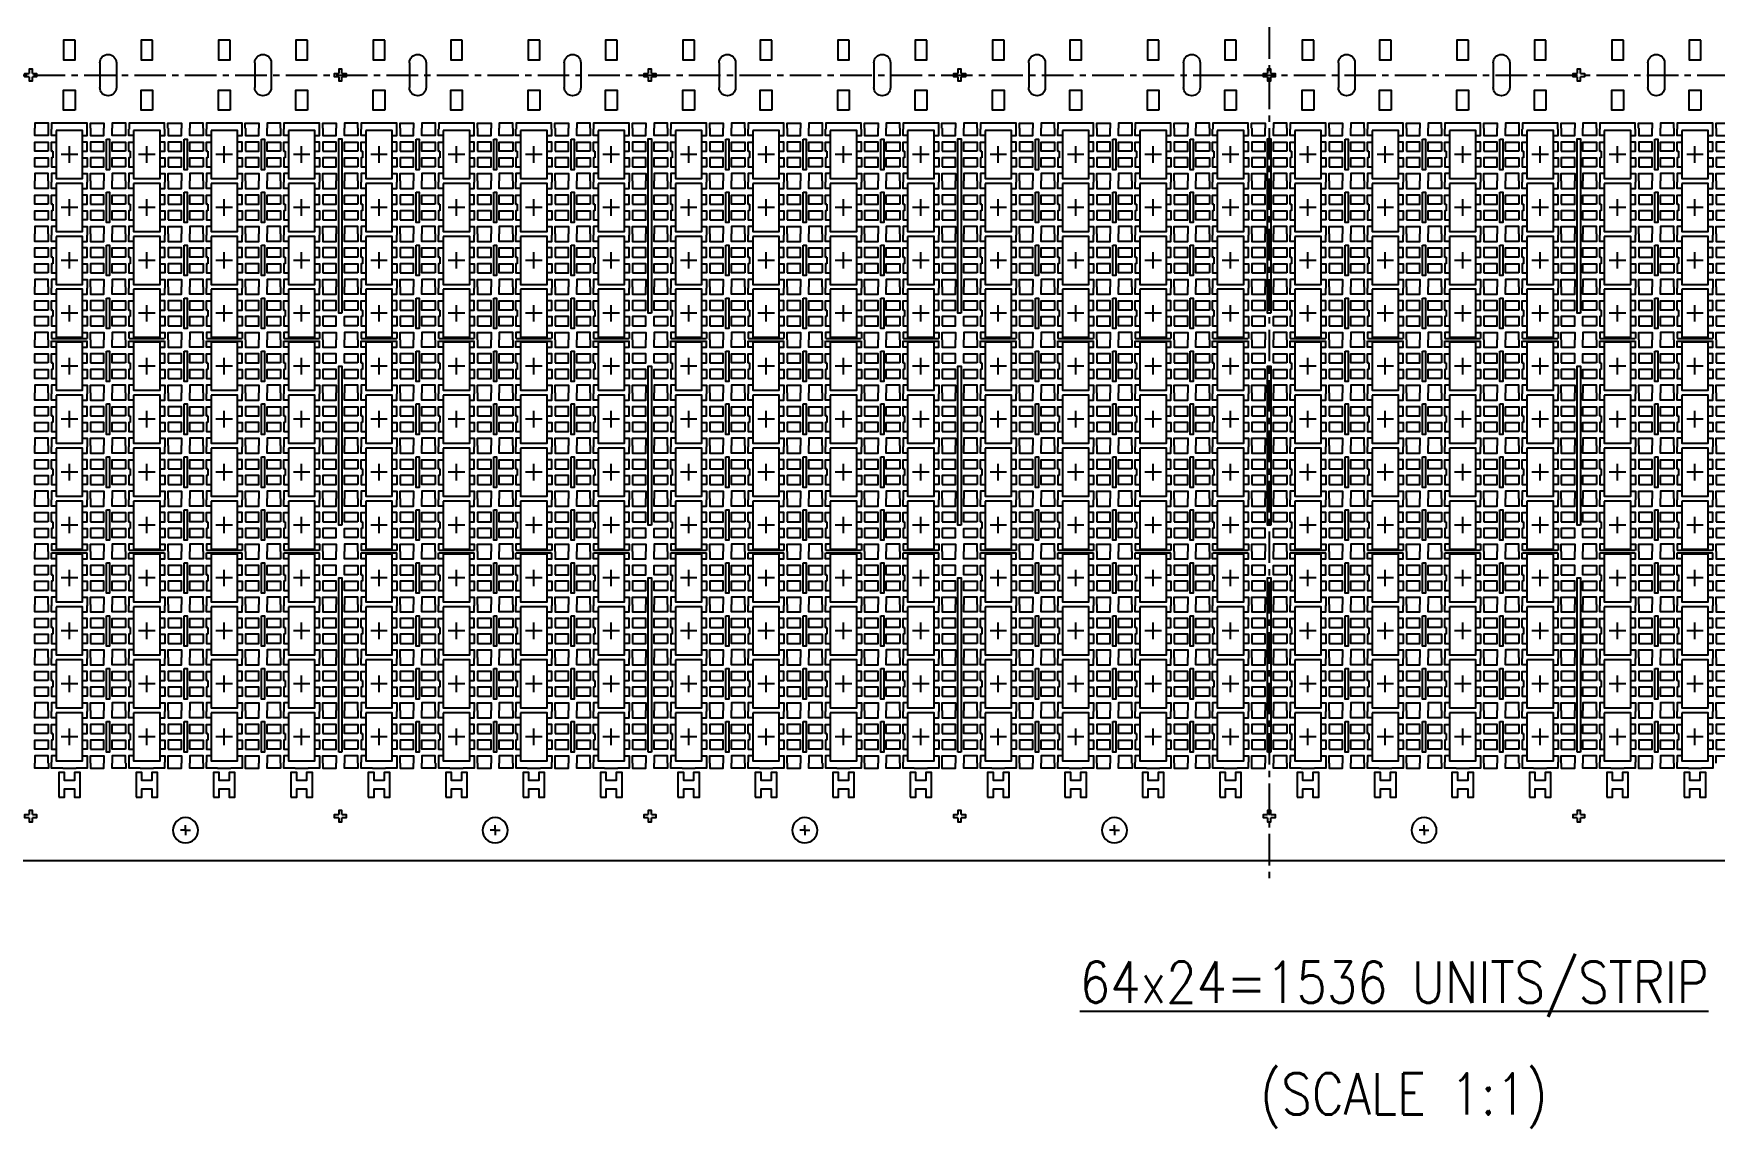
# Model space of a CAD drawing. Extents: x -578 to -250, y -99 to 32.
# Drawn here: x -486.9 to -385.3, y -99.3 to -33.1 of the extents above; entities that cross this region are included whole.
import ezdxf

# ---------------------------------------------------------------- set-up
doc = ezdxf.new("R2010")
doc.units = 0
doc.header["$LTSCALE"] = 5.080001
doc.header["$MEASUREMENT"] = 0
for name, pattern in [('CENTER', [0.6, 0.375, -0.075, 0.075, -0.075]), ('CENTER2', [1.125, 0.75, -0.125, 0.125, -0.125]), ('HIDDEN', [0.375, 0.25, -0.125])]:
    doc.linetypes.add(name, pattern=pattern)
doc.layers.get('0').update_dxf_attribs({"color": 20, "linetype": 'CONTINUOUS'})
for name, color, linetype in [('SH-01_CENTER', 2, 'CENTER2'), ('SH-01_NOTES', 3, 'CONTINUOUS'), ('SH-01_OBJECT', 7, 'CONTINUOUS'), ('SH-01_PKG', 5, 'HIDDEN')]:
    doc.layers.add(name, color=color, linetype=linetype)
doc.styles.get("Standard").update_dxf_attribs({"font": 'simplex.shx', "width": 0.82})

# ---------------------------------------------------------------- blocks, each defined once
blk = doc.blocks.new('*U8')
at = {"layer": 'SH-01_CENTER', "linetype": 'Continuous'}
for p, q in [((0, -0.5), (0, 0.5)), ((-0.5, 0), (0.5, 0))]:
    blk.add_line(p, q, dxfattribs=at)
at = {"layer": 'SH-01_OBJECT', "linetype": 'Continuous'}
for p, q in [((1.08, 0.2), (1, 0.2)), ((1, 0.2), (1, -0.2))]:
    blk.add_line(p, q, dxfattribs=at)
at = {"layer": 'SH-01_OBJECT'}
for points in [[(-1.28, 1.6), (-1.28, 1.15), (-2.09, 1.15), (-2.09, 1.6)], [(-0.8, 1.15), (-1.08, 1.15), (-1.08, 1.53)], [(0.8, 1.15), (1.08, 1.15), (1.08, 1.53)], [(1.28, 1.6), (1.28, 1.15), (2.09, 1.15), (2.09, 1.6)], [(-0.8, 0.2), (-1.08, 0.2), (-1.08, 0.75), (-0.8, 0.75)], [(1, 0.2), (1.08, 0.2), (1.08, 0.75), (0.8, 0.75)], [(-0.8, -0.2), (-1.08, -0.2), (-1.08, -0.75), (-0.8, -0.75)], [(1, -0.2), (1.08, -0.2), (1.08, -0.75), (0.8, -0.75)], [(-1.28, -1.6), (-1.28, -1.15), (-2.09, -1.15), (-2.09, -1.6)], [(-0.8, -1.15), (-1.08, -1.15), (-1.08, -1.53)], [(0.8, -1.15), (1.08, -1.15), (1.08, -1.53)], [(1.28, -1.6), (1.28, -1.15), (2.09, -1.15), (2.09, -1.6)]]:
    blk.add_lwpolyline(points, dxfattribs=at)
at = {"layer": 'SH-01_OBJECT', "linetype": 'Continuous'}
for points in [[(-1.28, 0.2), (-2.09, 0.2), (-2.09, 0.75), (-1.28, 0.75)], [(1.28, 0.2), (2.09, 0.2), (2.09, 0.75), (1.28, 0.75)], [(-1.28, -0.75), (-2.09, -0.75), (-2.09, -0.2), (-1.28, -0.2)], [(1.28, -0.75), (2.09, -0.75), (2.09, -0.2), (1.28, -0.2)]]:
    blk.add_lwpolyline(points, close=True, dxfattribs=at)
at = {"layer": 'SH-01_PKG'}
blk.add_lwpolyline([(0.8, 1.45), (0.8, -1.45), (-0.8, -1.45), (-0.8, 1.45), (0.8, 1.45)], dxfattribs=at)
at = {"layer": 'SH-01_PKG', "linetype": 'ByBlock'}
blk.add_lwpolyline([(0.8, 1.45), (0.8, -1.45), (-0.8, -1.45), (-0.8, 1.45), (0.8, 1.45)], dxfattribs=at)
blk = doc.blocks.new('*U9')
at = {"layer": 'SH-01_OBJECT', "color": 0, "linetype": 'ByBlock', "lineweight": -2, "transparency": 16777216}
for p in [(121.68, 35.2), (126.36, 35.2), (131.04, 35.2), (135.72, 35.2), (140.4, 35.2), (145.08, 35.2), (149.76, 35.2), (154.44, 35.2), (159.12, 35.2), (163.8, 35.2), (168.48, 35.2), (173.16, 35.2), (177.84, 35.2), (182.52, 35.2), (187.2, 35.2), (191.88, 35.2), (196.56, 35.2), (201.24, 35.2), (205.92, 35.2), (210.6, 35.2), (215.28, 35.2), (219.96, 35.2), (121.68, 32), (126.36, 32), (131.04, 32), (135.72, 32), (140.4, 32), (145.08, 32), (149.76, 32), (154.44, 32), (159.12, 32), (163.8, 32), (168.48, 32), (173.16, 32), (177.84, 32), (182.52, 32), (187.2, 32), (191.88, 32), (196.56, 32), (201.24, 32), (205.92, 32), (210.6, 32), (215.28, 32), (219.96, 32), (121.68, 28.8), (126.36, 28.8), (131.04, 28.8), (135.72, 28.8), (140.4, 28.8), (145.08, 28.8), (149.76, 28.8), (154.44, 28.8), (159.12, 28.8), (163.8, 28.8), (168.48, 28.8), (173.16, 28.8), (177.84, 28.8), (182.52, 28.8), (187.2, 28.8), (191.88, 28.8), (196.56, 28.8), (201.24, 28.8), (205.92, 28.8), (210.6, 28.8), (215.28, 28.8), (219.96, 28.8), (121.68, 25.6), (126.36, 25.6), (131.04, 25.6), (135.72, 25.6), (140.4, 25.6), (145.08, 25.6), (149.76, 25.6), (154.44, 25.6), (159.12, 25.6), (163.8, 25.6), (168.48, 25.6), (173.16, 25.6), (177.84, 25.6), (182.52, 25.6), (187.2, 25.6), (191.88, 25.6), (196.56, 25.6), (201.24, 25.6), (205.92, 25.6), (210.6, 25.6), (215.28, 25.6), (219.96, 25.6), (121.68, 22.4), (126.36, 22.4), (131.04, 22.4), (135.72, 22.4), (140.4, 22.4), (145.08, 22.4), (149.76, 22.4), (154.44, 22.4), (159.12, 22.4), (163.8, 22.4), (168.48, 22.4), (173.16, 22.4), (177.84, 22.4), (182.52, 22.4), (187.2, 22.4), (191.88, 22.4), (196.56, 22.4), (201.24, 22.4), (205.92, 22.4), (210.6, 22.4), (215.28, 22.4), (219.96, 22.4), (121.68, 19.2), (126.36, 19.2), (131.04, 19.2), (135.72, 19.2), (140.4, 19.2), (145.08, 19.2), (149.76, 19.2), (154.44, 19.2), (159.12, 19.2), (163.8, 19.2), (168.48, 19.2), (173.16, 19.2), (177.84, 19.2), (182.52, 19.2), (187.2, 19.2), (191.88, 19.2), (196.56, 19.2), (201.24, 19.2), (205.92, 19.2), (210.6, 19.2), (215.28, 19.2), (219.96, 19.2), (121.68, 16), (126.36, 16), (131.04, 16), (135.72, 16), (140.4, 16), (145.08, 16), (149.76, 16), (154.44, 16), (159.12, 16), (163.8, 16), (168.48, 16), (173.16, 16), (177.84, 16), (182.52, 16), (187.2, 16), (191.88, 16), (196.56, 16), (201.24, 16), (205.92, 16), (210.6, 16), (215.28, 16), (219.96, 16), (121.68, 12.8), (126.36, 12.8), (131.04, 12.8), (135.72, 12.8), (140.4, 12.8), (145.08, 12.8), (149.76, 12.8), (154.44, 12.8), (159.12, 12.8), (163.8, 12.8), (168.48, 12.8), (173.16, 12.8), (177.84, 12.8), (182.52, 12.8), (187.2, 12.8), (191.88, 12.8), (196.56, 12.8), (201.24, 12.8), (205.92, 12.8), (210.6, 12.8), (215.28, 12.8), (219.96, 12.8), (121.68, 9.6), (126.36, 9.6), (131.04, 9.6), (135.72, 9.6), (140.4, 9.6), (145.08, 9.6), (149.76, 9.6), (154.44, 9.6), (159.12, 9.6), (163.8, 9.6), (168.48, 9.6), (173.16, 9.6), (177.84, 9.6), (182.52, 9.6), (187.2, 9.6), (191.88, 9.6), (196.56, 9.6), (201.24, 9.6), (205.92, 9.6), (210.6, 9.6), (215.28, 9.6), (219.96, 9.6), (121.68, 6.4), (126.36, 6.4), (131.04, 6.4), (135.72, 6.4), (140.4, 6.4), (145.08, 6.4), (149.76, 6.4), (154.44, 6.4), (159.12, 6.4), (163.8, 6.4), (168.48, 6.4), (173.16, 6.4), (177.84, 6.4), (182.52, 6.4), (187.2, 6.4), (191.88, 6.4), (196.56, 6.4), (201.24, 6.4), (205.92, 6.4), (210.6, 6.4), (215.28, 6.4), (219.96, 6.4), (121.68, 3.2), (126.36, 3.2), (131.04, 3.2), (135.72, 3.2), (140.4, 3.2), (145.08, 3.2), (149.76, 3.2), (154.44, 3.2), (159.12, 3.2), (163.8, 3.2), (168.48, 3.2), (173.16, 3.2), (177.84, 3.2), (182.52, 3.2), (187.2, 3.2), (191.88, 3.2), (196.56, 3.2), (201.24, 3.2), (205.92, 3.2), (210.6, 3.2), (215.28, 3.2), (219.96, 3.2), (121.68, 0), (126.36, 0), (131.04, 0), (135.72, 0), (140.4, 0), (145.08, 0), (149.76, 0), (154.44, 0), (159.12, 0), (163.8, 0), (168.48, 0), (173.16, 0), (177.84, 0), (182.52, 0), (187.2, 0), (191.88, 0), (196.56, 0), (201.24, 0), (205.92, 0), (210.6, 0), (215.28, 0), (219.96, 0)]:
    blk.add_blockref('*U8', p, dxfattribs=at)
blk = doc.blocks.new('*U10')
at = {"layer": 'SH-01_OBJECT', "linetype": 'Continuous'}
for points in [[(-0.1, 44.7), (-0.35, 44.7), (-0.35, 44.9), (-0.1, 44.9)], [(0.1, 44.9), (0.1, 45.15), (-0.1, 45.15), (-0.1, 44.9)], [(0.1, 44.9), (0.35, 44.9), (0.35, 44.7), (0.1, 44.7)], [(-0.1, 44.7), (-0.1, 44.45), (0.1, 44.45), (0.1, 44.7)], [(-0.1, 0.1), (-0.35, 0.1), (-0.35, -0.1), (-0.1, -0.1)], [(-0.1, 0.1), (-0.1, 0.35), (0.1, 0.35), (0.1, 0.1)], [(0.1, -0.1), (0.35, -0.1), (0.35, 0.1), (0.1, 0.1)], [(0.1, -0.1), (0.1, -0.35), (-0.1, -0.35), (-0.1, -0.1)], [(-0.1, -44.7), (-0.35, -44.7), (-0.35, -44.9), (-0.1, -44.9)], [(-0.1, -44.7), (-0.1, -44.45), (0.1, -44.45), (0.1, -44.7)], [(0.1, -44.9), (0.35, -44.9), (0.35, -44.7), (0.1, -44.7)], [(0.1, -44.9), (0.1, -45.15), (-0.1, -45.15), (-0.1, -44.9)]]:
    blk.add_lwpolyline(points, dxfattribs=at)
blk = doc.blocks.new('*U11')
at = {"layer": 'SH-01_OBJECT', "color": 0, "linetype": 'ByBlock', "lineweight": -2, "transparency": 16777216}
for p in [(112.32, 0), (131.04, 0), (149.76, 0), (168.48, 0), (187.2, 0), (205.92, 0)]:
    blk.add_blockref('*U10', p, dxfattribs=at)
blk = doc.blocks.new('*U12')
at = {"layer": 'SH-01_OBJECT', "linetype": 'Continuous'}
for p, q in [((-0.5, 0.75), (-0.5, -0.75)), ((0.5, 0.75), (0.5, -0.75))]:
    blk.add_line(p, q, dxfattribs=at)
for centre, start, end in [((0, 0.75), 0, 180), ((0, -0.75), 180, 0)]:
    blk.add_arc(centre, 0.5, start, end, dxfattribs=at)
blk = doc.blocks.new('*U13')
at = {"layer": 'SH-01_OBJECT', "color": 0, "linetype": 'ByBlock', "lineweight": -2, "transparency": 16777216}
for p in [(121.68, 0), (131.04, 0), (140.4, 0), (149.76, 0), (159.12, 0), (168.48, 0), (177.84, 0), (187.2, 0), (196.56, 0), (205.92, 0), (215.28, 0)]:
    blk.add_blockref('*U12', p, dxfattribs=at)
blk = doc.blocks.new('*U14')
at = {"layer": 'SH-01_OBJECT', "linetype": 'Continuous'}
for points in [[(-0.35, 2.12), (0.35, 2.12), (0.35, 0.92), (-0.35, 0.92)], [(-0.35, -2.12), (0.35, -2.12), (0.35, -0.92), (-0.35, -0.92)]]:
    blk.add_lwpolyline(points, close=True, dxfattribs=at)
blk = doc.blocks.new('*U15')
at = {"layer": 'SH-01_OBJECT', "color": 0, "linetype": 'ByBlock', "lineweight": -2, "transparency": 16777216}
for p in [(121.68, 0), (131.04, 0), (140.4, 0), (149.76, 0), (159.12, 0), (168.48, 0), (177.84, 0), (187.2, 0), (196.56, 0), (205.92, 0), (215.28, 0)]:
    blk.add_blockref('*U14', p, dxfattribs=at)
blk = doc.blocks.new('*U16')
at = {"layer": 'SH-01_OBJECT', "linetype": 'Continuous'}
for points in [[(-0.35, 2.12), (0.35, 2.12), (0.35, 0.92), (-0.35, 0.92)], [(-0.35, -2.12), (0.35, -2.12), (0.35, -0.92), (-0.35, -0.92)]]:
    blk.add_lwpolyline(points, close=True, dxfattribs=at)
blk = doc.blocks.new('*U17')
at = {"layer": 'SH-01_OBJECT', "color": 0, "linetype": 'ByBlock', "lineweight": -2, "transparency": 16777216}
for p in [(121.68, 0), (131.04, 0), (140.4, 0), (149.76, 0), (159.12, 0), (168.48, 0), (177.84, 0), (187.2, 0), (196.56, 0), (205.92, 0), (215.28, 0)]:
    blk.add_blockref('*U16', p, dxfattribs=at)
blk = doc.blocks.new('*U19')
at = {"layer": 'SH-01_OBJECT'}
for points in [[(-1.275, 42.225), (-1.275, 42.525), (-2.09, 42.525), (-2.09, 42.225)], [(-1.075, 42.15), (-1.075, 42.525), (1.075, 42.525), (1.075, 42.15)], [(1.275, 42.225), (1.275, 42.525), (2.09, 42.525), (2.09, 42.225)]]:
    blk.add_lwpolyline(points, dxfattribs=at)
blk = doc.blocks.new('*U18')
at = {"color": 0, "linetype": 'ByBlock', "lineweight": -2, "transparency": 16777216}
for p in [(121.68, 0), (126.36, 0), (131.04, 0), (135.72, 0), (140.4, 0), (145.08, 0), (149.76, 0), (154.44, 0), (159.12, 0), (163.8, 0), (168.48, 0), (173.16, 0), (177.84, 0), (182.52, 0), (187.2, 0), (191.88, 0), (196.56, 0), (201.24, 0), (205.92, 0), (210.6, 0), (215.28, 0), (219.96, 0)]:
    blk.add_blockref('*U19', p, dxfattribs=at)
blk = doc.blocks.new('*U25')
at = {"layer": 'SH-01_CENTER'}
for q in [(-0.8075, 45.95), (-1.1075, 45.65), (-0.8075, 45.35), (-0.5075, 45.65)]:
    blk.add_line((-0.8075, 45.65), q, dxfattribs=at)
at = {"layer": 'SH-01_OBJECT', "linetype": 'Continuous'}
blk.add_circle((-0.8075, 45.65), 0.762, dxfattribs=at)
blk = doc.blocks.new('*U26')
at = {"color": 0, "linetype": 'ByBlock', "lineweight": -2, "transparency": 16777216}
for p in [(74.88, 0), (93.6, 0), (112.32, 0), (131.04, 0), (149.76, 0)]:
    blk.add_blockref('*U25', p, dxfattribs=at)
blk = doc.blocks.new('*U33')
at = {"layer": 'SH-01_OBJECT', "linetype": 'Continuous'}
for points in [[(-4.77, 18.52), (-4.59, 18.52), (-4.59, 16.68), (-4.77, 16.68)], [(-0.09, 18.52), (0.09, 18.52), (0.09, 16.68), (-0.09, 16.68)], [(4.59, 18.52), (4.77, 18.52), (4.77, 16.68), (4.59, 16.68)], [(-4.77, 15.32), (-4.59, 15.32), (-4.59, 13.48), (-4.77, 13.48)], [(-0.09, 15.32), (0.09, 15.32), (0.09, 13.48), (-0.09, 13.48)], [(4.59, 15.32), (4.77, 15.32), (4.77, 13.48), (4.59, 13.48)], [(-4.77, 12.12), (-4.59, 12.12), (-4.59, 10.28), (-4.77, 10.28)], [(-0.09, 12.12), (0.09, 12.12), (0.09, 10.28), (-0.09, 10.28)], [(4.59, 12.12), (4.77, 12.12), (4.77, 10.28), (4.59, 10.28)], [(-4.77, 8.92), (-4.59, 8.92), (-4.59, 7.08), (-4.77, 7.08)], [(-0.09, 8.92), (0.09, 8.92), (0.09, 7.08), (-0.09, 7.08)], [(4.59, 8.92), (4.77, 8.92), (4.77, 7.08), (4.59, 7.08)], [(-4.77, 5.72), (-4.59, 5.72), (-4.59, 3.88), (-4.77, 3.88)], [(-0.09, 5.72), (0.09, 5.72), (0.09, 3.88), (-0.09, 3.88)], [(4.59, 5.72), (4.77, 5.72), (4.77, 3.88), (4.59, 3.88)], [(-4.77, 2.52), (-4.59, 2.52), (-4.59, 0.68), (-4.77, 0.68)], [(-0.09, 2.52), (0.09, 2.52), (0.09, 0.68), (-0.09, 0.68)], [(4.59, 2.52), (4.77, 2.52), (4.77, 0.68), (4.59, 0.68)], [(-4.77, -0.68), (-4.59, -0.68), (-4.59, -2.52), (-4.77, -2.52)], [(-0.09, -0.68), (0.09, -0.68), (0.09, -2.52), (-0.09, -2.52)], [(4.59, -0.68), (4.77, -0.68), (4.77, -2.52), (4.59, -2.52)], [(-4.77, -3.88), (-4.59, -3.88), (-4.59, -5.72), (-4.77, -5.72)], [(-0.09, -3.88), (0.09, -3.88), (0.09, -5.72), (-0.09, -5.72)], [(4.59, -3.88), (4.77, -3.88), (4.77, -5.72), (4.59, -5.72)], [(-4.77, -7.08), (-4.59, -7.08), (-4.59, -8.92), (-4.77, -8.92)], [(-0.09, -7.08), (0.09, -7.08), (0.09, -8.92), (-0.09, -8.92)], [(4.59, -7.08), (4.77, -7.08), (4.77, -8.92), (4.59, -8.92)], [(-4.77, -10.28), (-4.59, -10.28), (-4.59, -12.12), (-4.77, -12.12)], [(-0.09, -10.28), (0.09, -10.28), (0.09, -12.12), (-0.09, -12.12)], [(4.59, -10.28), (4.77, -10.28), (4.77, -12.12), (4.59, -12.12)], [(-4.77, -13.48), (-4.59, -13.48), (-4.59, -15.32), (-4.77, -15.32)], [(-0.09, -13.48), (0.09, -13.48), (0.09, -15.32), (-0.09, -15.32)], [(4.59, -13.48), (4.77, -13.48), (4.77, -15.32), (4.59, -15.32)], [(-4.77, -16.68), (-4.59, -16.68), (-4.59, -18.52), (-4.77, -18.52)], [(-0.09, -16.68), (0.09, -16.68), (0.09, -18.52), (-0.09, -18.52)], [(4.59, -16.68), (4.77, -16.68), (4.77, -18.52), (4.59, -18.52)]]:
    blk.add_lwpolyline(points, close=True, dxfattribs=at)
blk = doc.blocks.new('*U34')
at = {"layer": 'SH-01_OBJECT', "color": 0, "linetype": 'ByBlock', "lineweight": -2, "transparency": 16777216}
for p in [(74.88, 0), (93.6, 0), (112.32, 0), (131.04, 0), (149.76, 0), (168.48, 0)]:
    blk.add_blockref('*U33', p, dxfattribs=at)
blk = doc.blocks.new('*U37')
at = {"layer": 'SH-01_OBJECT', "linetype": 'Continuous'}
for p, q in [((-1.075, 0.075), (1.075, 0.075)), ((-1.075, -0.075), (1.075, -0.075))]:
    blk.add_line(p, q, dxfattribs=at)
blk = doc.blocks.new('*U38')
at = {"layer": 'SH-01_OBJECT', "color": 0, "linetype": 'ByBlock', "lineweight": -2, "transparency": 16777216}
for p in [(74.88, 0), (79.56, 0), (84.24, 0), (88.92, 0), (93.6, 0), (98.28, 0), (102.96, 0), (107.64, 0), (112.32, 0), (117, 0), (121.68, 0), (126.36, 0), (131.04, 0), (135.72, 0), (140.4, 0), (145.08, 0), (149.76, 0), (154.44, 0), (159.12, 0), (163.8, 0), (168.48, 0), (173.16, 0)]:
    blk.add_blockref('*U37', p, dxfattribs=at)
blk = doc.blocks.new('*U39')
at = {"layer": 'SH-01_OBJECT', "linetype": 'Continuous'}
for p, q in [((-1.075, 0.075), (1.075, 0.075)), ((-1.075, -0.075), (1.075, -0.075))]:
    blk.add_line(p, q, dxfattribs=at)
blk = doc.blocks.new('*U40')
at = {"layer": 'SH-01_OBJECT', "color": 0, "linetype": 'ByBlock', "lineweight": -2, "transparency": 16777216}
for p in [(74.88, 0), (79.56, 0), (84.24, 0), (88.92, 0), (93.6, 0), (98.28, 0), (102.96, 0), (107.64, 0), (112.32, 0), (117, 0), (121.68, 0), (126.36, 0), (131.04, 0), (135.72, 0), (140.4, 0), (145.08, 0), (149.76, 0), (154.44, 0), (159.12, 0), (163.8, 0), (168.48, 0), (173.16, 0)]:
    blk.add_blockref('*U39', p, dxfattribs=at)
blk = doc.blocks.new('*U35')
at = {"layer": 'SH-01_OBJECT', "linetype": 'Continuous'}
for p, q in [((-1.08, 16.07), (-1.08, 15.93)), ((1.08, 16.07), (1.08, 15.93)), ((-1.08, 12.87), (-1.08, 12.73)), ((1.08, 12.87), (1.08, 12.73)), ((-1.08, 9.67), (-1.08, 9.53)), ((1.08, 9.67), (1.08, 9.53)), ((-1.08, 3.27), (-1.08, 3.13)), ((1.08, 3.27), (1.08, 3.13)), ((-1.08, 0.07), (-1.08, -0.07)), ((1.08, 0.07), (1.08, -0.07)), ((-1.08, -3.13), (-1.08, -3.27)), ((1.08, -3.13), (1.08, -3.27)), ((-1.08, -9.53), (-1.08, -9.68)), ((1.08, -9.53), (1.08, -9.68)), ((-1.08, -12.73), (-1.08, -12.87)), ((1.08, -12.73), (1.08, -12.87)), ((-1.08, -15.93), (-1.08, -16.07)), ((1.08, -15.93), (1.08, -16.07))]:
    blk.add_line(p, q, dxfattribs=at)
blk = doc.blocks.new('*U36')
at = {"layer": 'SH-01_OBJECT', "color": 0, "linetype": 'ByBlock', "lineweight": -2, "transparency": 16777216}
for p in [(74.88, 0), (79.56, 0), (84.24, 0), (88.92, 0), (93.6, 0), (98.28, 0), (102.96, 0), (107.64, 0), (112.32, 0), (117, 0), (121.68, 0), (126.36, 0), (131.04, 0), (135.72, 0), (140.4, 0), (145.08, 0), (149.76, 0), (154.44, 0), (159.12, 0), (163.8, 0), (168.48, 0), (173.16, 0)]:
    blk.add_blockref('*U35', p, dxfattribs=at)
blk = doc.blocks.new('*U55')
at = {"layer": 'SH-01_OBJECT'}
for points in [[(-0.1, 40.925), (-0.1, 30.4), (0.1, 30.4), (0.1, 40.925)], [(0.1, 40.925), (-0.1, 40.925)], [(-0.1, -40.925), (-0.1, -30.4), (0.1, -30.4), (0.1, -40.925)], [(0.1, -40.925), (-0.1, -40.925)]]:
    blk.add_lwpolyline(points, dxfattribs=at)
for points in [[(0.1, 27.2), (-0.1, 27.2), (-0.1, 17.6), (0.1, 17.6)], [(0.1, 14.4), (-0.1, 14.4), (-0.1, 3.85), (0.1, 3.85)], [(0.1, -14.4), (-0.1, -14.4), (-0.1, -3.85), (0.1, -3.85)], [(0.1, -27.2), (-0.1, -27.2), (-0.1, -17.6), (0.1, -17.6)]]:
    blk.add_lwpolyline(points, close=True, dxfattribs=at)
blk = doc.blocks.new('*U56')
at = {"color": 0, "linetype": 'ByBlock', "lineweight": -2, "transparency": 16777216}
for p in [(74.88, 0), (93.6, 0), (112.32, 0), (131.04, 0), (149.76, 0)]:
    blk.add_blockref('*U55', p, dxfattribs=at)
blk = doc.blocks.new('*U59')
at = {"layer": 'SH-01_OBJECT', "linetype": 'Continuous'}
blk.add_line((-0.4, 0), (0.4, 0), dxfattribs=at)
blk = doc.blocks.new('*U60')
at = {"layer": 'SH-01_NOTES', "color": 0, "linetype": 'ByBlock', "lineweight": -2, "transparency": 16777216}
for p in [(74.88, 0), (79.56, 0), (84.24, 0), (88.92, 0), (93.6, 0), (98.28, 0), (102.96, 0), (107.64, 0), (112.32, 0), (117, 0), (121.68, 0), (126.36, 0), (131.04, 0), (135.72, 0), (140.4, 0), (145.08, 0), (149.76, 0), (154.44, 0), (159.12, 0), (163.8, 0), (168.48, 0), (173.16, 0)]:
    blk.add_blockref('*U59', p, dxfattribs=at)
blk = doc.blocks.new('*U61')
at = {"layer": 'SH-01_OBJECT'}
blk.add_lwpolyline([(-0.65, -0.75), (-0.3, -0.75), (-0.3, -0.25), (0.3, -0.25), (0.3, -0.75), (0.65, -0.75), (0.65, 0.75), (0.3, 0.75), (0.3, 0.25), (-0.3, 0.25), (-0.3, 0.75), (-0.65, 0.75)], close=True, dxfattribs=at)
blk = doc.blocks.new('*U62')
at = {"color": 0, "linetype": 'ByBlock', "lineweight": -2, "transparency": 16777216}
for p in [(74.88, 0), (79.56, 0), (84.24, 0), (88.92, 0), (93.6, 0), (98.28, 0), (102.96, 0), (107.64, 0), (112.32, 0), (117, 0), (121.68, 0), (126.36, 0), (131.04, 0), (135.72, 0), (140.4, 0), (145.08, 0), (149.76, 0), (154.44, 0), (159.12, 0), (163.8, 0), (168.48, 0), (173.16, 0)]:
    blk.add_blockref('*U61', p, dxfattribs=at)

msp = doc.modelspace()

# ---------------------------------------------------------------- linework, layer by layer
at = {"layer": 'SH-01_CENTER', "linetype": 'CENTER'}
for p, q in [((-412.2113, 12.9834), (-412.2113, -84.2497)), ((-563.116, -35.6332), (-261.3067, -35.6332))]:
    msp.add_line(p, q, dxfattribs=at)
at = {"layer": 'SH-01_OBJECT'}
for points in [[(-485.1513, -77.5332), (-485.8263, -77.5332), (-485.8263, -77.1582)], [(-483.6763, -77.1582), (-483.6763, -77.5332), (-484.3513, -77.5332)], [(-480.4713, -77.5332), (-481.1463, -77.5332), (-481.1463, -77.1582)], [(-478.9963, -77.1582), (-478.9963, -77.5332), (-479.6713, -77.5332)], [(-475.7913, -77.5332), (-476.4663, -77.5332), (-476.4663, -77.1582)], [(-474.3163, -77.1582), (-474.3163, -77.5332), (-474.9913, -77.5332)], [(-471.1113, -77.5332), (-471.7863, -77.5332), (-471.7863, -77.1582)], [(-469.6363, -77.1582), (-469.6363, -77.5332), (-470.3113, -77.5332)], [(-466.4313, -77.5332), (-467.1063, -77.5332), (-467.1063, -77.1582)], [(-464.9563, -77.1582), (-464.9563, -77.5332), (-465.6313, -77.5332)], [(-461.7513, -77.5332), (-462.4263, -77.5332), (-462.4263, -77.1582)], [(-460.2763, -77.1582), (-460.2763, -77.5332), (-460.9513, -77.5332)], [(-457.0713, -77.5332), (-457.7463, -77.5332), (-457.7463, -77.1582)], [(-455.5963, -77.1582), (-455.5963, -77.5332), (-456.2713, -77.5332)], [(-452.3913, -77.5332), (-453.0663, -77.5332), (-453.0663, -77.1582)], [(-450.9163, -77.1582), (-450.9163, -77.5332), (-451.5913, -77.5332)], [(-447.7113, -77.5332), (-448.3863, -77.5332), (-448.3863, -77.1582)], [(-446.2363, -77.1582), (-446.2363, -77.5332), (-446.9113, -77.5332)], [(-443.0313, -77.5332), (-443.7063, -77.5332), (-443.7063, -77.1582)], [(-441.5563, -77.1582), (-441.5563, -77.5332), (-442.2313, -77.5332)], [(-438.3513, -77.5332), (-439.0263, -77.5332), (-439.0263, -77.1582)], [(-436.8763, -77.1582), (-436.8763, -77.5332), (-437.5513, -77.5332)], [(-433.6713, -77.5332), (-434.3463, -77.5332), (-434.3463, -77.1582)], [(-432.1963, -77.1582), (-432.1963, -77.5332), (-432.8713, -77.5332)], [(-428.9913, -77.5332), (-429.6663, -77.5332), (-429.6663, -77.1582)], [(-427.5163, -77.1582), (-427.5163, -77.5332), (-428.1913, -77.5332)], [(-424.3113, -77.5332), (-424.9863, -77.5332), (-424.9863, -77.1582)], [(-422.8363, -77.1582), (-422.8363, -77.5332), (-423.5113, -77.5332)], [(-419.6313, -77.5332), (-420.3063, -77.5332), (-420.3063, -77.1582)], [(-418.1563, -77.1582), (-418.1563, -77.5332), (-418.8313, -77.5332)], [(-414.9513, -77.5332), (-415.6263, -77.5332), (-415.6263, -77.1582)], [(-413.4763, -77.1582), (-413.4763, -77.5332), (-414.1513, -77.5332)], [(-410.2713, -77.5332), (-410.9463, -77.5332), (-410.9463, -77.1582)], [(-408.7963, -77.1582), (-408.7963, -77.5332), (-409.4713, -77.5332)], [(-405.5913, -77.5332), (-406.2663, -77.5332), (-406.2663, -77.1582)], [(-404.1163, -77.1582), (-404.1163, -77.5332), (-404.7913, -77.5332)], [(-400.9113, -77.5332), (-401.5863, -77.5332), (-401.5863, -77.1582)], [(-399.4363, -77.1582), (-399.4363, -77.5332), (-400.1113, -77.5332)], [(-396.2313, -77.5332), (-396.9063, -77.5332), (-396.9063, -77.1582)], [(-394.7563, -77.1582), (-394.7563, -77.5332), (-395.4313, -77.5332)], [(-391.5513, -77.5332), (-392.2263, -77.5332), (-392.2263, -77.1582)], [(-390.0763, -77.1582), (-390.0763, -77.5332), (-390.7513, -77.5332)], [(-386.8713, -77.5332), (-387.5463, -77.5332), (-387.5463, -77.1582)], [(-385.3963, -77.1582), (-385.3963, -77.5332), (-386.0713, -77.5332)], [(-486.0263, -77.2332), (-486.0263, -77.5332), (-486.8413, -77.5332), (-486.8413, -77.2332)], [(-483.4763, -77.2332), (-483.4763, -77.5332), (-482.6613, -77.5332), (-482.6613, -77.2332)], [(-481.3463, -77.2332), (-481.3463, -77.5332), (-482.1613, -77.5332), (-482.1613, -77.2332)], [(-478.7963, -77.2332), (-478.7963, -77.5332), (-477.9813, -77.5332), (-477.9813, -77.2332)], [(-476.6663, -77.2332), (-476.6663, -77.5332), (-477.4813, -77.5332), (-477.4813, -77.2332)], [(-474.1163, -77.2332), (-474.1163, -77.5332), (-473.3013, -77.5332), (-473.3013, -77.2332)], [(-471.9863, -77.2332), (-471.9863, -77.5332), (-472.8013, -77.5332), (-472.8013, -77.2332)], [(-469.4363, -77.2332), (-469.4363, -77.5332), (-468.6213, -77.5332), (-468.6213, -77.2332)], [(-467.3063, -77.2332), (-467.3063, -77.5332), (-468.1213, -77.5332), (-468.1213, -77.2332)], [(-464.7563, -77.2332), (-464.7563, -77.5332), (-463.9413, -77.5332), (-463.9413, -77.2332)], [(-462.6263, -77.2332), (-462.6263, -77.5332), (-463.4413, -77.5332), (-463.4413, -77.2332)], [(-460.0763, -77.2332), (-460.0763, -77.5332), (-459.2613, -77.5332), (-459.2613, -77.2332)], [(-457.9463, -77.2332), (-457.9463, -77.5332), (-458.7613, -77.5332), (-458.7613, -77.2332)], [(-455.3963, -77.2332), (-455.3963, -77.5332), (-454.5813, -77.5332), (-454.5813, -77.2332)], [(-453.2663, -77.2332), (-453.2663, -77.5332), (-454.0813, -77.5332), (-454.0813, -77.2332)], [(-450.7163, -77.2332), (-450.7163, -77.5332), (-449.9013, -77.5332), (-449.9013, -77.2332)], [(-448.5863, -77.2332), (-448.5863, -77.5332), (-449.4013, -77.5332), (-449.4013, -77.2332)], [(-446.0363, -77.2332), (-446.0363, -77.5332), (-445.2213, -77.5332), (-445.2213, -77.2332)], [(-443.9063, -77.2332), (-443.9063, -77.5332), (-444.7213, -77.5332), (-444.7213, -77.2332)], [(-441.3563, -77.2332), (-441.3563, -77.5332), (-440.5413, -77.5332), (-440.5413, -77.2332)], [(-439.2263, -77.2332), (-439.2263, -77.5332), (-440.0413, -77.5332), (-440.0413, -77.2332)], [(-436.6763, -77.2332), (-436.6763, -77.5332), (-435.8613, -77.5332), (-435.8613, -77.2332)], [(-434.5463, -77.2332), (-434.5463, -77.5332), (-435.3613, -77.5332), (-435.3613, -77.2332)], [(-431.9963, -77.2332), (-431.9963, -77.5332), (-431.1813, -77.5332), (-431.1813, -77.2332)], [(-429.8663, -77.2332), (-429.8663, -77.5332), (-430.6813, -77.5332), (-430.6813, -77.2332)], [(-427.3163, -77.2332), (-427.3163, -77.5332), (-426.5013, -77.5332), (-426.5013, -77.2332)], [(-425.1863, -77.2332), (-425.1863, -77.5332), (-426.0013, -77.5332), (-426.0013, -77.2332)], [(-422.6363, -77.2332), (-422.6363, -77.5332), (-421.8213, -77.5332), (-421.8213, -77.2332)], [(-420.5063, -77.2332), (-420.5063, -77.5332), (-421.3213, -77.5332), (-421.3213, -77.2332)], [(-417.9563, -77.2332), (-417.9563, -77.5332), (-417.1413, -77.5332), (-417.1413, -77.2332)], [(-415.8263, -77.2332), (-415.8263, -77.5332), (-416.6413, -77.5332), (-416.6413, -77.2332)], [(-413.2763, -77.2332), (-413.2763, -77.5332), (-412.4613, -77.5332), (-412.4613, -77.2332)], [(-411.1463, -77.2332), (-411.1463, -77.5332), (-411.9613, -77.5332), (-411.9613, -77.2332)], [(-408.5963, -77.2332), (-408.5963, -77.5332), (-407.7813, -77.5332), (-407.7813, -77.2332)], [(-406.4663, -77.2332), (-406.4663, -77.5332), (-407.2813, -77.5332), (-407.2813, -77.2332)], [(-403.9163, -77.2332), (-403.9163, -77.5332), (-403.1013, -77.5332), (-403.1013, -77.2332)], [(-401.7863, -77.2332), (-401.7863, -77.5332), (-402.6013, -77.5332), (-402.6013, -77.2332)], [(-399.2363, -77.2332), (-399.2363, -77.5332), (-398.4213, -77.5332), (-398.4213, -77.2332)], [(-397.1063, -77.2332), (-397.1063, -77.5332), (-397.9213, -77.5332), (-397.9213, -77.2332)], [(-394.5563, -77.2332), (-394.5563, -77.5332), (-393.7413, -77.5332), (-393.7413, -77.2332)], [(-392.4263, -77.2332), (-392.4263, -77.5332), (-393.2413, -77.5332), (-393.2413, -77.2332)], [(-389.8763, -77.2332), (-389.8763, -77.5332), (-389.0613, -77.5332), (-389.0613, -77.2332)], [(-387.7463, -77.2332), (-387.7463, -77.5332), (-388.5613, -77.5332), (-388.5613, -77.2332)], [(-262.4513, -80.7832), (-262.4513, -82.1332), (-263.4513, -83.1332), (-560.9713, -83.1332), (-561.9713, -82.1332), (-561.9713, -80.7832)]]:
    msp.add_lwpolyline(points, dxfattribs=at)

# ---------------------------------------------------------------- block references
at = {"linetype": 'Continuous'}
msp.add_blockref('*U56', (-543.2513, -35.6332), dxfattribs=at)
at = {"xscale": -1}
for name, p, rotation in [('*U18', (-264.7913, -81.0582), 359.9999999948642), ('*U26', (-551.8038, -35.6332), 180)]:
    msp.add_blockref(name, p, dxfattribs=dict(at, rotation=rotation))
msp.add_blockref('*U62', (-559.6313, -78.5332))
at = {"layer": 'SH-01_NOTES', "color": 3, "linetype": 'Continuous'}
msp.add_blockref('*U60', (-559.6313, -77.5332), dxfattribs=at)
at = {"layer": 'SH-01_OBJECT', "linetype": 'Continuous', "xscale": -1, "rotation": 359.9999999948642}
for name, p in [('*U11', (-281.1715, -35.6332)), ('*U17', (-269.4702, -35.6332)), ('*U15', (-264.7902, -35.6332)), ('*U13', (-267.1313, -35.6332)), ('*U9', (-264.7913, -75.6332))]:
    msp.add_blockref(name, p, dxfattribs=at)
at = {"layer": 'SH-01_OBJECT', "linetype": 'Continuous'}
for name, p in [('*U34', (-552.6113, -58.0332)), ('*U36', (-559.6313, -58.0332)), ('*U40', (-559.6313, -51.6332)), ('*U38', (-559.6313, -64.4332))]:
    msp.add_blockref(name, p, dxfattribs=at)

# ---------------------------------------------------------------- texts
at = {"layer": 'SH-01_NOTES'}
for s, width, p in [('%%U64x24=1536 UNITS/STRIP', 0.854839, (-423.6573, -91.7208)), ('       (SCALE 1:1)', 0.858238, (-423.9545, -98.4708))]:
    msp.add_text(s, height=2.5, rotation=360, dxfattribs=dict(at, width=width)).set_placement(p)

doc.saveas('drawing.dxf')
